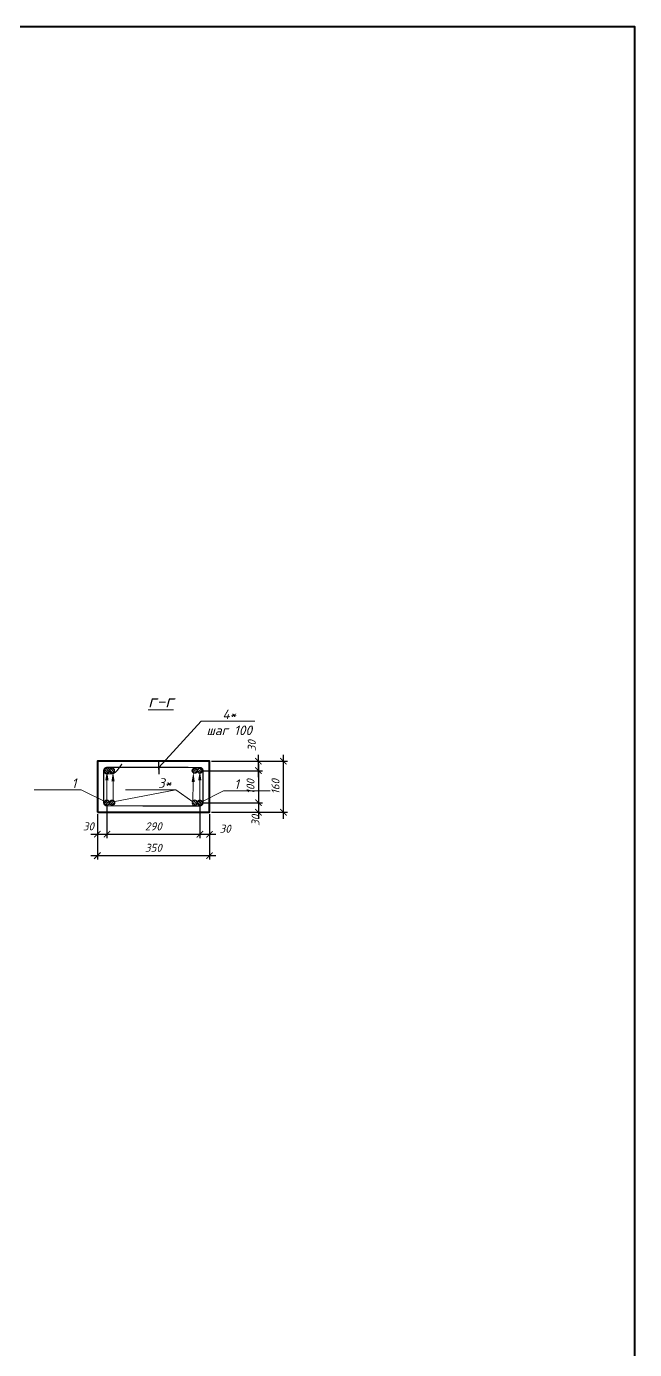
# Model space of a CAD drawing. Header units: millimetres. Extents: x -69292 to 68568, y 17750 to 120236.
# Drawn here: x 22419 to 24318, y 40750 to 44882 of the extents above; entities that cross this region are included whole.
import ezdxf
from ezdxf import colors
from ezdxf.entities.mleader import LeaderData, LeaderLine
from ezdxf.enums import TextEntityAlignment as Align
from ezdxf.math import Vec2, Vec3

# ---------------------------------------------------------------- set-up
doc = ezdxf.new("R2010")
doc.units = ezdxf.units.MM
doc.header["$PDMODE"] = 3
doc.layers.get('0').update_dxf_attribs({"lineweight": 5})
doc.layers.get('Defpoints').update_dxf_attribs({"lineweight": 0})
for name, color, linetype, lineweight in [('#Dimensions', 7, 'Continuous', 9), ('#Арматура', 152, 'Continuous', 30), ('#Бетон разрез', 22, 'Continuous', 40), ('#Выноски', 7, 'Continuous', 15), ('k_ Каркасы', 66, 'Continuous', 0)]:
    doc.layers.add(name, color=color, linetype=linetype, lineweight=lineweight)
doc.styles.add('STEP PR', font='isocpeui.ttf')
doc.dimstyles.new('SPDS', dxfattribs={"dimscale": 10, "dimtxt": 2.5, "dimasz": 2, "dimexe": 1.25, "dimexo": 0.625, "dimtad": 1, "dimdec": 0, "dimrnd": 0.001, "dimtxsty": 'STEP PR', "dimblk": 'ARCHTICK', "dimcen": 2.5, "dimdle": 2, "dimclrd": 256, "dimclre": 256, "dimclrt": 7, "dimadec": 0, "dimazin": 2, "dimtfac": 0.75, "dimtdec": 0, "dimtmove": 1, "dimatfit": 3, "dimfxl": 1, "dimtolj": 1, "dimarcsym": 1})

# ---------------------------------------------------------------- blocks, each defined once
blk = doc.blocks.new('*U6')
at = {"layer": '#Арматура', "lineweight": 0}
h = blk.add_hatch(dxfattribs=at)
h.set_pattern_fill('ANSI31', scale=1.6)
edge = h.paths.add_edge_path()
edge.add_arc((0, 8), 8, 0, 360)
blk.add_circle((0, 8), 8)
blk = doc.blocks.new('_ArchTick')
at = {"color": 0, "linetype": 'ByBlock', "const_width": 0.15}
blk.add_lwpolyline([(-0.5, -0.5), (0.5, 0.5)], dxfattribs=at)
blk = doc.blocks.new('*D47')
at = {"layer": '#Dimensions', "lineweight": -2, "transparency": 16777216}
for p, q in [((22670.6, 42451.8), (22670.6, 42346.9)), ((22640.6, 42421.8), (22640.6, 42346.9)), ((22620.6, 42359.4), (22690.6, 42359.4))]:
    blk.add_line(p, q, dxfattribs=at)
at = {"layer": 'Defpoints', "color": 0, "transparency": 16777216}
for p in [(22670.6, 42458), (22640.6, 42428), (22670.6, 42359.4)]:
    blk.add_point(p, dxfattribs=at)
at = {"layer": '#Dimensions', "lineweight": -2, "transparency": 16777216, "xscale": 20, "yscale": 20, "zscale": 20, "rotation": 180}
blk.add_blockref('_ArchTick', (22640.6, 42359.4), dxfattribs=at)
at = {"layer": '#Dimensions', "lineweight": -2, "transparency": 16777216, "xscale": 20, "yscale": 20, "zscale": 20}
blk.add_blockref('_ArchTick', (22670.6, 42359.4), dxfattribs=at)
at = {"layer": '#Dimensions', "transparency": 16777216, "insert": (22612.7, 42383.9), "char_height": 25, "attachment_point": 5, "style": 'STEP PR'}
blk.add_mtext('\\A1;30', dxfattribs=at)
blk = doc.blocks.new('*D48')
at = {"layer": '#Dimensions', "lineweight": -2, "transparency": 16777216}
for p, q in [((22670.6, 42451.8), (22670.6, 42346.9)), ((22960.6, 42451.5), (22960.6, 42346.9)), ((22650.6, 42359.4), (22980.6, 42359.4))]:
    blk.add_line(p, q, dxfattribs=at)
at = {"layer": 'Defpoints', "color": 0, "transparency": 16777216}
for p in [(22670.6, 42458), (22960.6, 42457.8), (22960.6, 42359.4)]:
    blk.add_point(p, dxfattribs=at)
at = {"layer": '#Dimensions', "lineweight": -2, "transparency": 16777216, "xscale": 20, "yscale": 20, "zscale": 20, "rotation": 180}
blk.add_blockref('_ArchTick', (22670.6, 42359.4), dxfattribs=at)
at = {"layer": '#Dimensions', "lineweight": -2, "transparency": 16777216, "xscale": 20, "yscale": 20, "zscale": 20}
blk.add_blockref('_ArchTick', (22960.6, 42359.4), dxfattribs=at)
at = {"layer": '#Dimensions', "transparency": 16777216, "insert": (22815.6, 42383.9), "char_height": 25, "attachment_point": 5, "style": 'STEP PR'}
blk.add_mtext('\\A1;290', dxfattribs=at)
blk = doc.blocks.new('*D49')
at = {"layer": '#Dimensions', "lineweight": -2, "transparency": 16777216}
for p, q in [((22960.6, 42451.5), (22960.6, 42346.7)), ((22990.6, 42421.5), (22990.6, 42346.7)), ((22940.6, 42359.2), (23010.6, 42359.2))]:
    blk.add_line(p, q, dxfattribs=at)
at = {"layer": 'Defpoints', "color": 0, "transparency": 16777216}
for p in [(22960.6, 42457.8), (22990.6, 42427.8), (22990.6, 42359.2)]:
    blk.add_point(p, dxfattribs=at)
at = {"layer": '#Dimensions', "lineweight": -2, "transparency": 16777216, "xscale": 20, "yscale": 20, "zscale": 20, "rotation": 180}
blk.add_blockref('_ArchTick', (22960.6, 42359.2), dxfattribs=at)
at = {"layer": '#Dimensions', "lineweight": -2, "transparency": 16777216, "xscale": 20, "yscale": 20, "zscale": 20}
blk.add_blockref('_ArchTick', (22990.6, 42359.2), dxfattribs=at)
at = {"layer": '#Dimensions', "transparency": 16777216, "insert": (23039.8, 42376.5), "char_height": 25, "attachment_point": 5, "style": 'STEP PR'}
blk.add_mtext('\\A1;30', dxfattribs=at)
blk = doc.blocks.new('*D50')
at = {"layer": '#Dimensions', "lineweight": -2, "transparency": 16777216}
for p, q in [((23143.5, 42577.8), (23143.5, 42437.8)), ((22966.8, 42557.8), (23156, 42557.8)), ((22966.8, 42457.8), (23156, 42457.8))]:
    blk.add_line(p, q, dxfattribs=at)
at = {"layer": 'Defpoints', "color": 0, "transparency": 16777216}
for p in [(22960.6, 42557.8), (22960.6, 42457.8), (23143.5, 42457.8)]:
    blk.add_point(p, dxfattribs=at)
at = {"layer": '#Dimensions', "lineweight": -2, "transparency": 16777216, "xscale": 20, "yscale": 20, "zscale": 20}
for p, rotation in [((23143.5, 42557.8), 90), ((23143.5, 42457.8), 270)]:
    blk.add_blockref('_ArchTick', p, dxfattribs=dict(at, rotation=rotation))
at = {"layer": '#Dimensions', "transparency": 16777216, "insert": (23119, 42507.8), "char_height": 25, "attachment_point": 5, "rotation": 90, "style": 'STEP PR'}
blk.add_mtext('\\A1;100', dxfattribs=at)
blk = doc.blocks.new('*D51')
at = {"layer": '#Dimensions', "lineweight": -2, "transparency": 16777216}
for p, q in [((22996.8, 42587.8), (23156, 42587.8)), ((23143.5, 42537.8), (23143.5, 42607.8)), ((22966.8, 42557.8), (23156, 42557.8))]:
    blk.add_line(p, q, dxfattribs=at)
at = {"layer": 'Defpoints', "color": 0, "transparency": 16777216}
for p in [(22990.6, 42587.8), (23143.5, 42587.8), (22960.6, 42557.8)]:
    blk.add_point(p, dxfattribs=at)
at = {"layer": '#Dimensions', "lineweight": -2, "transparency": 16777216, "xscale": 20, "yscale": 20, "zscale": 20}
for p, rotation in [((23143.5, 42587.8), 90), ((23143.5, 42557.8), 270)]:
    blk.add_blockref('_ArchTick', p, dxfattribs=dict(at, rotation=rotation))
at = {"layer": '#Dimensions', "transparency": 16777216, "insert": (23122.8, 42635.9), "char_height": 25, "attachment_point": 5, "rotation": 90, "style": 'STEP PR'}
blk.add_mtext('\\A1;30', dxfattribs=at)
blk = doc.blocks.new('*D52')
at = {"layer": '#Dimensions', "lineweight": -2, "transparency": 16777216}
for p, q in [((22966.8, 42457.8), (23156, 42457.8)), ((23143.5, 42477.8), (23143.5, 42407.8)), ((22996.8, 42427.8), (23156, 42427.8))]:
    blk.add_line(p, q, dxfattribs=at)
at = {"layer": 'Defpoints', "color": 0, "transparency": 16777216}
for p in [(22960.6, 42457.8), (22990.6, 42427.8), (23143.5, 42427.8)]:
    blk.add_point(p, dxfattribs=at)
at = {"layer": '#Dimensions', "lineweight": -2, "transparency": 16777216, "xscale": 20, "yscale": 20, "zscale": 20}
for p, rotation in [((23143.5, 42457.8), 90), ((23143.5, 42427.8), 270)]:
    blk.add_blockref('_ArchTick', p, dxfattribs=dict(at, rotation=rotation))
at = {"layer": '#Dimensions', "transparency": 16777216, "insert": (23134.5, 42402.7), "char_height": 25, "attachment_point": 5, "rotation": 90, "style": 'STEP PR'}
blk.add_mtext('\\A1;30', dxfattribs=at)
blk = doc.blocks.new('*D53')
at = {"layer": '#Dimensions', "lineweight": -2, "transparency": 16777216}
for p, q in [((22640.6, 42421.8), (22640.6, 42279.9)), ((22990.6, 42421.5), (22990.6, 42279.9)), ((22620.6, 42292.4), (23010.6, 42292.4))]:
    blk.add_line(p, q, dxfattribs=at)
at = {"layer": 'Defpoints', "color": 0, "transparency": 16777216}
for p in [(22640.6, 42428), (22990.6, 42427.8), (22990.6, 42292.4)]:
    blk.add_point(p, dxfattribs=at)
at = {"layer": '#Dimensions', "lineweight": -2, "transparency": 16777216, "xscale": 20, "yscale": 20, "zscale": 20, "rotation": 180}
blk.add_blockref('_ArchTick', (22640.6, 42292.4), dxfattribs=at)
at = {"layer": '#Dimensions', "lineweight": -2, "transparency": 16777216, "xscale": 20, "yscale": 20, "zscale": 20}
blk.add_blockref('_ArchTick', (22990.6, 42292.4), dxfattribs=at)
at = {"layer": '#Dimensions', "transparency": 16777216, "insert": (22815.6, 42316.9), "char_height": 25, "attachment_point": 5, "style": 'STEP PR'}
blk.add_mtext('\\A1;350', dxfattribs=at)
blk = doc.blocks.new('*D54')
at = {"layer": '#Dimensions', "lineweight": -2, "transparency": 16777216}
for p, q in [((22996.8, 42587.8), (23233.9, 42587.8)), ((23221.4, 42607.8), (23221.4, 42407.8)), ((22996.8, 42427.8), (23233.9, 42427.8))]:
    blk.add_line(p, q, dxfattribs=at)
at = {"layer": 'Defpoints', "color": 0, "transparency": 16777216}
for p in [(22990.6, 42587.8), (22990.6, 42427.8), (23221.4, 42427.8)]:
    blk.add_point(p, dxfattribs=at)
at = {"layer": '#Dimensions', "lineweight": -2, "transparency": 16777216, "xscale": 20, "yscale": 20, "zscale": 20}
for p, rotation in [((23221.4, 42587.8), 90), ((23221.4, 42427.8), 270)]:
    blk.add_blockref('_ArchTick', p, dxfattribs=dict(at, rotation=rotation))
at = {"layer": '#Dimensions', "transparency": 16777216, "insert": (23196.9, 42507.8), "char_height": 25, "attachment_point": 5, "rotation": 90, "style": 'STEP PR'}
blk.add_mtext('\\A1;160', dxfattribs=at)

msp = doc.modelspace()

# ---------------------------------------------------------------- linework, layer by layer
at = {"layer": '#Бетон разрез'}
msp.add_lwpolyline([(22640.6, 42428), (22990.6, 42427.8), (22990.6, 42587.8), (22640.6, 42588)], close=True, dxfattribs=at)
at = {"color": 3, "lineweight": 40}
msp.add_lwpolyline([(13722.6, 44882.4), (24318.1, 44882.4), (24318.1, 37576), (13722.6, 37576)], close=True, dxfattribs=at)
at = {"layer": 'k_ Каркасы', "const_width": 4}
msp.add_lwpolyline([(22660.6, 42558), (22660.6, 42458, 0.414214), (22670.6, 42448), (22960.6, 42447.8, 0.414214), (22970.6, 42457.8), (22970.6, 42557.8, 0.414214), (22960.6, 42567.8), (22670.6, 42568, 0.414214), (22660.6, 42558, 0.414214), (22670.6, 42548, 0.01881), (22687.5, 42548.1, 0.130518), (22701.7, 42557.3), (22717.5, 42578.9)], format="xyb", dxfattribs=at)

# ---------------------------------------------------------------- block references
at = {"layer": '#Арматура', "xscale": -1}
for p in [(22670.6, 42550), (22686.6, 42550)]:
    msp.add_blockref('*U6', p, dxfattribs=at)
at = {"layer": '#Арматура'}
for p in [(22944.6, 42549.8), (22960.6, 42549.8)]:
    msp.add_blockref('*U6', p, dxfattribs=at)
at = {"layer": '#Арматура', "rotation": 180}
for p in [(22670.6, 42466), (22686.6, 42466)]:
    msp.add_blockref('*U6', p, dxfattribs=at)
at = {"layer": '#Арматура', "xscale": -1, "rotation": 180}
for p in [(22944.6, 42465.8), (22960.6, 42465.8)]:
    msp.add_blockref('*U6', p, dxfattribs=at)

# ---------------------------------------------------------------- texts
at = {"layer": '#Dimensions', "style": 'STEP PR'}
msp.add_text('%%Uг-г', height=40, dxfattribs=at).set_placement((22839.1, 42755.8), align=Align.CENTER)

# ---------------------------------------------------------------- dimensions: what is measured, and where the dimension line sits
at = {"layer": '#Dimensions'}
for base, p1, p2, picture, middle in [((23143.5, 42587.8), (22960.6, 42557.8), (22990.6, 42587.8), '*D51', (23147.3, 42635.9)), ((23143.5, 42427.8), (22960.6, 42457.8), (22990.6, 42427.8), '*D52', (23159, 42402.7))]:
    dim = msp.add_linear_dim(base=base, p1=p1, p2=p2, angle=90, dimstyle='SPDS', override={"dimgap": 1.2, "dimrnd": 5, "dimtxsty": 'STEP PR', "dimblk1": 'ArchTick', "dimblk2": 'ArchTick', "dimsah": 1, "dimclrt": 256}, dxfattribs=at)
    dim.commit()
    dim.dimension.update_dxf_attribs({"geometry": picture, "text_midpoint": middle, "dimtype": 160})
for base, p1, p2, picture, middle in [((23143.5, 42457.8), (22960.6, 42557.8), (22960.6, 42457.8), '*D50', (23119, 42507.8)), ((23221.4, 42427.8), (22990.6, 42587.8), (22990.6, 42427.8), '*D54', (23196.9, 42507.8))]:
    dim = msp.add_linear_dim(base=base, p1=p1, p2=p2, angle=90, dimstyle='SPDS', override={"dimgap": 1.2, "dimrnd": 5, "dimtxsty": 'STEP PR', "dimblk1": 'ArchTick', "dimblk2": 'ArchTick', "dimsah": 1, "dimclrt": 256}, dxfattribs=at)
    dim.commit()
    dim.dimension.update_dxf_attribs({"geometry": picture, "text_midpoint": middle})
for base, p1, p2, picture, middle in [((22670.6, 42359.4), (22640.6, 42428), (22670.6, 42458), '*D47', (22612.7, 42359.4)), ((22990.6, 42359.2), (22960.6, 42457.8), (22990.6, 42427.8), '*D49', (23039.8, 42352))]:
    dim = msp.add_linear_dim(base=base, p1=p1, p2=p2, dimstyle='SPDS', override={"dimgap": 1.2, "dimrnd": 5, "dimtxsty": 'STEP PR', "dimblk1": 'ArchTick', "dimblk2": 'ArchTick', "dimsah": 1, "dimclrt": 256}, dxfattribs=at)
    dim.commit()
    dim.dimension.update_dxf_attribs({"geometry": picture, "text_midpoint": middle, "dimtype": 160})
for base, p1, p2, picture, middle in [((22960.6, 42359.4), (22670.6, 42458), (22960.6, 42457.8), '*D48', (22815.6, 42383.9)), ((22990.6, 42292.4), (22640.6, 42428), (22990.6, 42427.8), '*D53', (22815.6, 42316.9))]:
    dim = msp.add_linear_dim(base=base, p1=p1, p2=p2, dimstyle='SPDS', override={"dimgap": 1.2, "dimrnd": 5, "dimtxsty": 'STEP PR', "dimblk1": 'ArchTick', "dimblk2": 'ArchTick', "dimsah": 1, "dimclrt": 256}, dxfattribs=at)
    dim.commit()
    dim.dimension.update_dxf_attribs({"geometry": picture, "text_midpoint": middle})

# ---------------------------------------------------------------- leaders
at = {"layer": '#Выноски'}
ml = msp.add_multileader_mtext('Standard', dxfattribs=at)
ml.set_content('\\A1;4*\\Pшаг 100', color=256, style='STEP PR')
ml.set_leader_properties(color=256, linetype='ByLayer', lineweight=-1)
ml.set_arrow_properties(name='ARCHTICK')
ml.build(insert=Vec2(0, 0))
ml.multileader.update_dxf_attribs({"text_left_attachment_type": 6, "text_right_attachment_type": 6, "dogleg_length": 0, "arrow_head_size": 30, "scale": 0.1})
ctx = ml.context
ctx.base_point, ctx.scale, ctx.char_height, ctx.arrow_head_size, ctx.landing_gap_size, ctx.plane_origin = Vec3(22965.2, 42712.8), 0.1, 30, 30, 12.5, Vec3(23714.5, 41753.9)
ctx.left_attachment, ctx.right_attachment, ctx.text_align_type = 6, 6, 1
notes = []
notes.append((ctx, [(0, (1, 1, 0), (22965.2, 42712.8), (1, 0), 0, [(1, [(22832.5, 42567.8)], 0, [])])]))
ctx.mtext.insert, ctx.mtext.rotation, ctx.mtext.alignment, ctx.mtext.flow_direction = Vec3(23052.6, 42748.8), 6.283185, 2, 5
ml = msp.add_multileader_mtext('Standard', dxfattribs=at)
ml.set_content('\\A1; 1           ', color=256, style='STEP PR')
ml.set_leader_properties(color=256, linetype='ByLayer', lineweight=-1)
ml.build(insert=Vec2(0, 0))
ml.multileader.update_dxf_attribs({"text_left_attachment_type": 6, "text_right_attachment_type": 6, "dogleg_length": 0, "arrow_head_size": 30, "scale": 0.1})
ctx = ml.context
ctx.base_point, ctx.scale, ctx.char_height, ctx.arrow_head_size, ctx.landing_gap_size, ctx.plane_origin = Vec3(22526.4, 42497.6), 0.1, 30, 30, 12.5, Vec3(25452.7, 41337.4)
ctx.left_attachment, ctx.right_attachment, ctx.text_align_type = 6, 6, 1
notes.append((ctx, [(1, (1, 1, 0), (22590, 42497.6), (-1, 0), 0, [(3, [(22670.6, 42558), (22670.6, 42458)], 0, [])])]))
ctx.mtext.insert, ctx.mtext.rotation, ctx.mtext.alignment, ctx.mtext.flow_direction = Vec3(22558.2, 42533.6), 6.283185, 2, 5
ml = msp.add_multileader_mtext('Standard', dxfattribs=at)
ml.set_content('\\A1;3*           ', color=256, style='STEP PR')
ml.set_leader_properties(color=256, linetype='ByLayer', lineweight=-1)
ml.build(insert=Vec2(0, 0))
ml.multileader.update_dxf_attribs({"text_left_attachment_type": 6, "text_right_attachment_type": 6, "dogleg_length": 0, "arrow_head_size": 30, "scale": 0.1})
ctx = ml.context
ctx.base_point, ctx.scale, ctx.char_height, ctx.arrow_head_size, ctx.landing_gap_size, ctx.plane_origin = Vec3(22816.2, 42498.2), 0.1, 30, 30, 12.5, Vec3(25638.1, 41339.2)
ctx.left_attachment, ctx.right_attachment, ctx.text_align_type = 6, 6, 1
notes.append((ctx, [(1, (1, 1, 0), (22885.4, 42498.2), (-1, 0), 0, [(3, [(22689.5, 42554.4), (22689.8, 42460.9)], 0, []), (2, [(22940.5, 42552.9), (22938.9, 42460.3)], 0, [])])]))
ctx.mtext.insert, ctx.mtext.rotation, ctx.mtext.alignment, ctx.mtext.flow_direction = Vec3(22850.8, 42534.2), 6.283185, 2, 5
ml = msp.add_multileader_mtext('Standard', dxfattribs=at)
ml.set_content('\\A1; 1           ', color=256, style='STEP PR')
ml.set_leader_properties(color=256, linetype='ByLayer', lineweight=-1)
ml.build(insert=Vec2(0, 0))
ml.multileader.update_dxf_attribs({"text_left_attachment_type": 6, "text_right_attachment_type": 6, "dogleg_length": 0, "arrow_head_size": 30, "scale": 0.1})
ctx = ml.context
ctx.base_point, ctx.scale, ctx.char_height, ctx.arrow_head_size, ctx.landing_gap_size, ctx.plane_origin = Vec3(23034.1, 42494.8), 0.1, 30, 30, 12.5, Vec3(25844.1, 41332.3)
ctx.left_attachment, ctx.right_attachment, ctx.text_align_type = 6, 6, 1
notes.append((ctx, [(0, (1, 1, 0), (23034.1, 42494.8), (1, 0), 0, [(3, [(22960.6, 42557.8), (22960.6, 42457.8)], 0, [])])]))
ctx.mtext.insert, ctx.mtext.rotation, ctx.mtext.alignment, ctx.mtext.flow_direction = Vec3(23065.9, 42530.8), 6.283185, 2, 5
for ctx, leaders in notes:
    for number, flags, end, landing, length, lines in leaders:
        leader = LeaderData()
        leader.index, (leader.has_last_leader_line, leader.has_dogleg_vector, leader.attachment_direction) = number, flags
        leader.last_leader_point, leader.dogleg_vector, leader.dogleg_length = Vec3(end), Vec3(landing), length
        for number, points, colour, breaks in lines:
            line = LeaderLine()
            line.index, line.vertices, line.color, line.breaks = number, Vec3.list(points), colors.encode_raw_color(colour), breaks
            leader.lines.append(line)
        ctx.leaders.append(leader)

doc.saveas('drawing.dxf')
